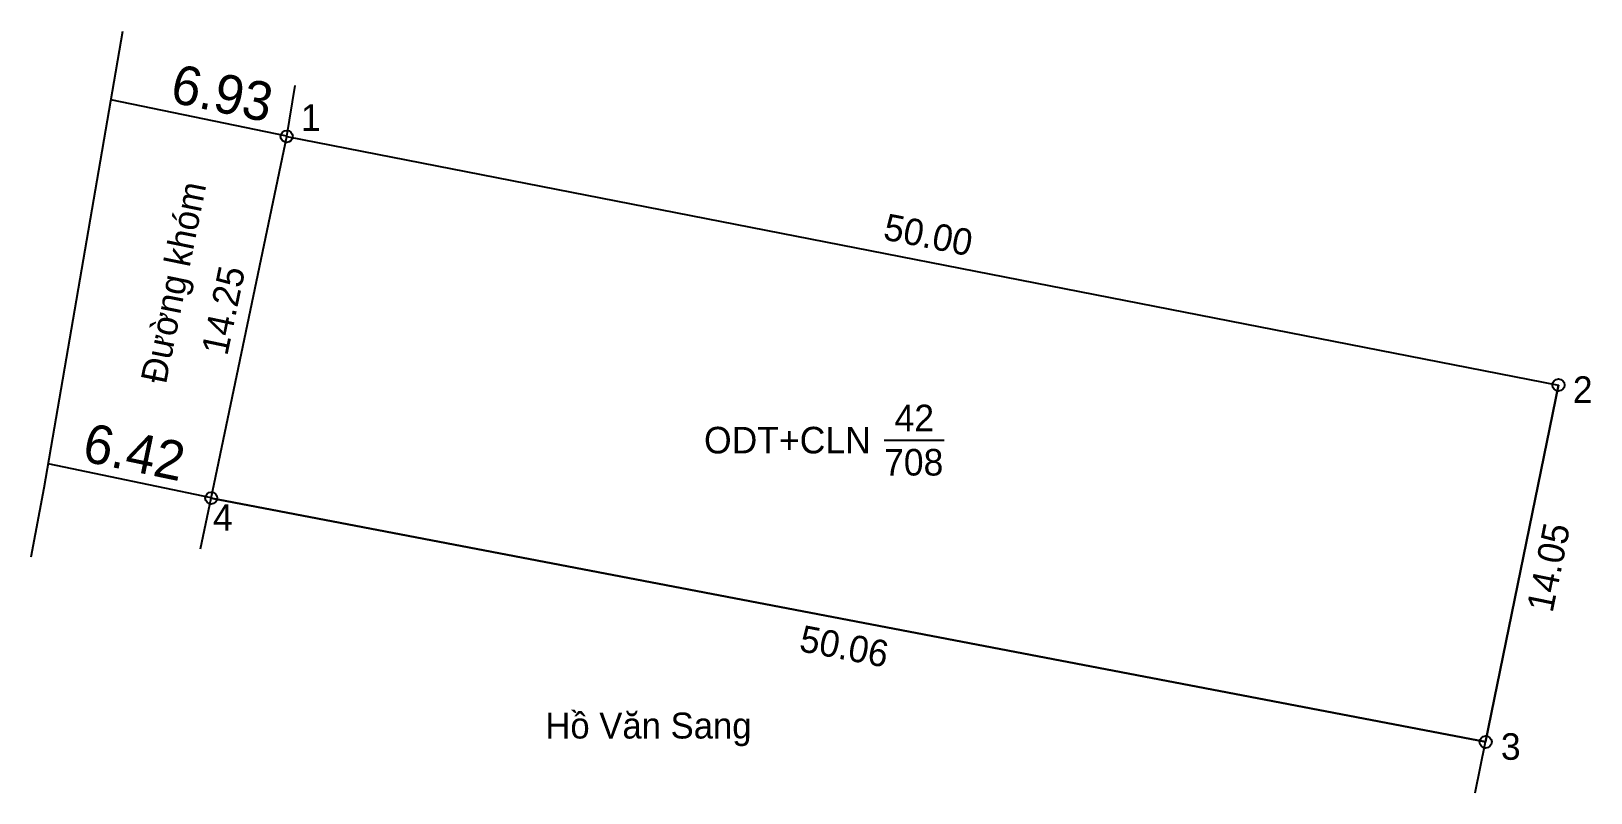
# Model space of a CAD drawing. Extents: x 535851.9 to 535912.1, y 1839120.9 to 1839150.3.
import ezdxf

# ---------------------------------------------------------------- set-up
doc = ezdxf.new("R2010")
doc.units = 0
for name, color, linetype in [('CanhThua', 7, 'Continuous'), ('ChieuDaiCanhThua', 7, 'Continuous'), ('Level 1', 7, 'Continuous'), ('Level 10', 7, 'Continuous'), ('Level 16', 7, 'Continuous'), ('MocDinhThua', 7, 'Continuous'), ('NhanDiaChinhThua', 7, 'Continuous'), ('SoHieuDinhThua', 7, 'Continuous')]:
    doc.layers.add(name, color=color, linetype=linetype)

msp = doc.modelspace()

# ---------------------------------------------------------------- linework, layer by layer
at = {"layer": 'CanhThua'}
for p, q in [((535858.89, 1839132.28), (535861.8, 1839146.23)), ((535861.8, 1839146.23), (535910.87, 1839136.64)), ((535910.87, 1839136.64), (535908.06, 1839122.87)), ((535908.06, 1839122.87), (535858.89, 1839132.28))]:
    msp.add_line(p, q, dxfattribs=at)
at = {"layer": 'Level 10'}
for p, q in [((535861.8, 1839146.23), (535862.127, 1839148.198)), ((535861.801, 1839146.233), (535855.019, 1839147.647)), ((535858.89, 1839132.28), (535861.8, 1839146.23)), ((535861.8, 1839146.23), (535910.87, 1839136.64)), ((535908.06, 1839122.87), (535910.87, 1839136.64)), ((535858.892, 1839132.288), (535852.6, 1839133.6)), ((535858.479, 1839130.326), (535858.89, 1839132.28)), ((535858.89, 1839132.28), (535908.06, 1839122.87)), ((535907.66, 1839120.91), (535908.06, 1839122.87))]:
    msp.add_line(p, q, dxfattribs=at)
msp.add_lwpolyline([(535851.942, 1839130.017), (535852.44, 1839132.67), (535855.474, 1839150.288)], dxfattribs=at)
at = {"layer": 'MocDinhThua'}
for centre in [(535861.8, 1839146.23), (535910.87, 1839136.64), (535858.89, 1839132.28), (535908.06, 1839122.87)]:
    msp.add_circle(centre, 0.233, dxfattribs=at)
at = {"layer": 'NhanDiaChinhThua'}
msp.add_line((535884.848, 1839134.515), (535887.174, 1839134.515), dxfattribs=at)

# ---------------------------------------------------------------- texts
at = {"layer": 'ChieuDaiCanhThua'}
for s, rotation, p in [('50.00', 348.94178, (535884.777, 1839142.261)), ('14.25', 78.21695, (535859.505, 1839137.736)), ('14.05', 78.46619, (535910.639, 1839127.823)), ('50.06', 349.16591, (535881.535, 1839126.381))]:
    msp.add_text(s, height=1.0247, rotation=rotation, dxfattribs=at).set_placement(p)
at = {"layer": 'Level 1'}
for s, p in [('6.93', (535857.252, 1839147.565)), ('6.42', (535853.858, 1839133.721))]:
    msp.add_text(s, height=1.5, rotation=348.21695, dxfattribs=at).set_placement(p)
at = {"layer": 'Level 16'}
msp.add_text('Đường khóm', height=1, rotation=78.54862, dxfattribs=at).set_placement((535857.14, 1839136.646))
msp.add_text('Hồ Văn Sang', height=1.00002, dxfattribs=at).set_placement((535871.78, 1839123.004))
at = {"layer": 'NhanDiaChinhThua'}
for s, p in [('42', (535885.253, 1839134.856)), ('ODT+CLN', (535877.901, 1839134.002)), ('708', (535884.849, 1839133.148))]:
    msp.add_text(s, height=1.0247, dxfattribs=at).set_placement(p)
at = {"layer": 'SoHieuDinhThua'}
for s, p in [('1', (535862.345, 1839146.443)), ('2', (535911.424, 1839135.949)), ('4', (535858.955, 1839131.017)), ('3', (535908.648, 1839122.183))]:
    msp.add_text(s, height=1.025, dxfattribs=at).set_placement(p)

doc.saveas('drawing.dxf')
